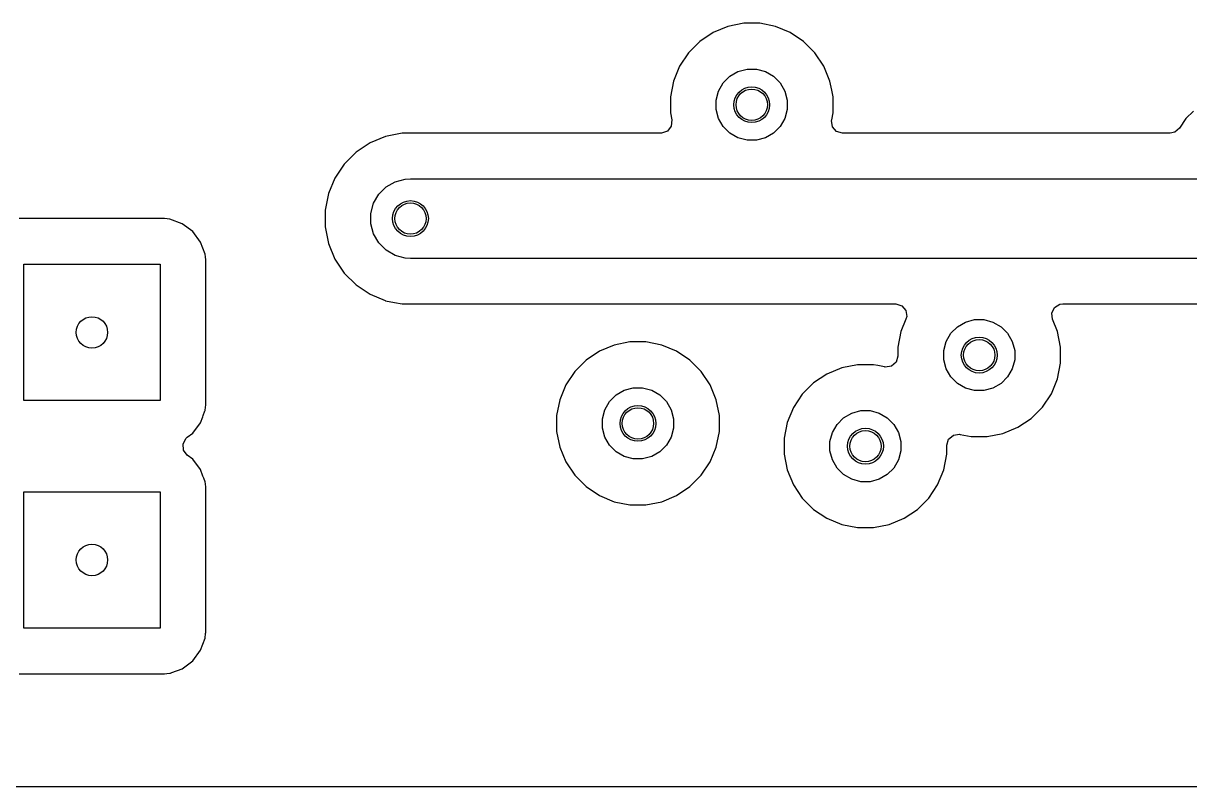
# Model space of a CAD drawing. Extents: x -2.18 to 1.8, y 0.44 to 2.81.
# Drawn here: x -0.27 to 0.242, y 0.435 to 0.771 of the extents above; entities that cross this region are included whole.
import ezdxf

# ---------------------------------------------------------------- set-up
doc = ezdxf.new("R2010")
doc.units = 0
doc.header["$MEASUREMENT"] = 0
doc.layers.add('BLACK', color=7, linetype='CONTINUOUS')

msp = doc.modelspace()

# ---------------------------------------------------------------- linework, layer by layer
at = {"layer": 'BLACK', "linetype": 'CONTINUOUS'}
for p, q in [((0.03957, 0.76939), (0.03306, 0.7667)), ((0.04648, 0.77077), (0.03957, 0.76939)), ((0.03957, 0.76939), (0.03957, 0.76939)), ((0.05352, 0.77077), (0.04648, 0.77077)), ((0.04648, 0.77077), (0.04648, 0.77077)), ((0.06043, 0.76939), (0.05352, 0.77077)), ((0.05352, 0.77077), (0.05352, 0.77077)), ((0.06694, 0.7667), (0.06043, 0.76939)), ((0.06043, 0.76939), (0.06043, 0.76939)), ((0.03306, 0.7667), (0.0272, 0.76278)), ((0.03306, 0.7667), (0.03306, 0.7667)), ((0.0728, 0.76278), (0.06694, 0.7667)), ((0.06694, 0.7667), (0.06694, 0.7667)), ((0.0272, 0.76278), (0.02222, 0.7578)), ((0.0272, 0.76278), (0.0272, 0.76278)), ((0.07778, 0.7578), (0.0728, 0.76278)), ((0.0728, 0.76278), (0.0728, 0.76278)), ((0.02222, 0.7578), (0.0183, 0.75194)), ((0.02222, 0.7578), (0.02222, 0.7578)), ((0.0817, 0.75194), (0.07778, 0.7578)), ((0.07778, 0.7578), (0.07778, 0.7578)), ((0.0183, 0.75194), (0.01561, 0.74543)), ((0.0183, 0.75194), (0.0183, 0.75194)), ((0.04041, 0.74749), (0.04397, 0.74955)), ((0.04397, 0.74955), (0.04794, 0.75061)), ((0.04794, 0.75061), (0.05206, 0.75061)), ((0.05206, 0.75061), (0.05603, 0.74955)), ((0.05603, 0.74955), (0.05959, 0.74749)), ((0.08439, 0.74543), (0.0817, 0.75194)), ((0.0817, 0.75194), (0.0817, 0.75194)), ((0.0817, 0.75194), (0.0817, 0.75194)), ((0.01561, 0.74543), (0.01423, 0.73852)), ((0.01561, 0.74543), (0.01561, 0.74543)), ((0.03545, 0.74103), (0.03751, 0.74459)), ((0.03751, 0.74459), (0.04041, 0.74749)), ((0.05959, 0.74749), (0.06249, 0.74459)), ((0.06249, 0.74459), (0.06455, 0.74103)), ((0.08518, 0.74148), (0.08439, 0.74543)), ((0.01423, 0.73852), (0.01423, 0.73148)), ((0.03439, 0.73706), (0.03545, 0.74103)), ((0.06455, 0.74103), (0.06561, 0.73706)), ((0.08577, 0.73852), (0.08518, 0.74148)), ((0.08577, 0.73148), (0.08577, 0.73852)), ((0.08577, 0.73852), (0.08577, 0.73852)), ((0.03439, 0.73294), (0.03439, 0.73706)), ((0.06561, 0.73706), (0.06561, 0.73294)), ((0.01423, 0.73148), (0.01485, 0.72835)), ((0.01485, 0.72835), (0.01461, 0.72561)), ((0.03545, 0.72897), (0.03439, 0.73294)), ((0.03751, 0.72541), (0.03545, 0.72897)), ((0.06455, 0.72897), (0.06249, 0.72541)), ((0.06561, 0.73294), (0.06455, 0.72897)), ((0.0851, 0.7281), (0.08515, 0.72835)), ((0.08549, 0.72537), (0.0851, 0.7281)), ((0.08515, 0.72835), (0.08577, 0.73148)), ((0.08577, 0.73148), (0.08577, 0.73148)), ((0.24086, 0.72892), (0.23803, 0.72469)), ((0.24414, 0.7322), (0.24086, 0.72892)), ((0.01292, 0.72344), (0.01033, 0.72253)), ((0.01461, 0.72561), (0.01292, 0.72344)), ((0.04041, 0.72251), (0.03751, 0.72541)), ((0.06249, 0.72541), (0.05959, 0.72251)), ((0.0873, 0.72329), (0.08549, 0.72537)), ((0.08993, 0.72252), (0.0873, 0.72329)), ((0.23592, 0.72293), (0.23397, 0.72252)), ((0.23803, 0.72469), (0.23592, 0.72293)), ((-0.11777, 0.71825), (-0.12392, 0.71414)), ((-0.11094, 0.72108), (-0.11777, 0.71825)), ((-0.11777, 0.71825), (-0.11777, 0.71825)), ((-0.1037, 0.72252), (-0.11094, 0.72108)), ((-0.11094, 0.72108), (-0.11094, 0.72108)), ((0.01007, 0.72252), (-0.1037, 0.72252)), ((0.01033, 0.72253), (0.01007, 0.72252)), ((0.04397, 0.72045), (0.04041, 0.72251)), ((0.04794, 0.71939), (0.04397, 0.72045)), ((0.05206, 0.71939), (0.04794, 0.71939)), ((0.05603, 0.72045), (0.05206, 0.71939)), ((0.05959, 0.72251), (0.05603, 0.72045)), ((0.23397, 0.72252), (0.08993, 0.72252)), ((-0.12392, 0.71414), (-0.12914, 0.70892)), ((-0.12392, 0.71414), (-0.12392, 0.71414)), ((-0.12914, 0.70892), (-0.13325, 0.70277)), ((-0.12914, 0.70892), (-0.12914, 0.70892)), ((-0.13325, 0.70277), (-0.13608, 0.69594)), ((-0.13325, 0.70277), (-0.13325, 0.70277)), ((-0.1067, 0.70117), (-0.10228, 0.70235)), ((-0.10228, 0.70235), (-0.1, 0.7025)), ((-0.1, 0.7025), (0.2525, 0.7025)), ((-0.11388, 0.69565), (-0.11065, 0.69888)), ((-0.11065, 0.69888), (-0.1067, 0.70117)), ((-0.13608, 0.69594), (-0.13752, 0.6887)), ((-0.13608, 0.69594), (-0.13608, 0.69594)), ((-0.11617, 0.6917), (-0.11388, 0.69565)), ((-0.13752, 0.6887), (-0.13752, 0.6813)), ((-0.11735, 0.68728), (-0.11617, 0.6917)), ((-0.11735, 0.68272), (-0.11735, 0.68728)), ((-0.20809, 0.68502), (-0.27191, 0.68502)), ((-0.20808, 0.68502), (-0.20809, 0.68502)), ((-0.2057, 0.68476), (-0.20808, 0.68502)), ((-0.20031, 0.68275), (-0.2057, 0.68476)), ((-0.1957, 0.6793), (-0.20031, 0.68275)), ((-0.20031, 0.68275), (-0.20031, 0.68275)), ((-0.11617, 0.6783), (-0.11735, 0.68272)), ((-0.19225, 0.67469), (-0.1957, 0.6793)), ((-0.13752, 0.6813), (-0.13608, 0.67406)), ((-0.11388, 0.67435), (-0.11617, 0.6783)), ((-0.19024, 0.6693), (-0.19225, 0.67469)), ((-0.13608, 0.67406), (-0.13608, 0.67406)), ((-0.13608, 0.67406), (-0.13325, 0.66723)), ((-0.11065, 0.67112), (-0.11388, 0.67435)), ((-0.19011, 0.66814), (-0.19024, 0.6693)), ((-0.18998, 0.66692), (-0.19011, 0.66814)), ((-0.18998, 0.66691), (-0.18998, 0.66692)), ((-0.18998, 0.60309), (-0.18998, 0.66691)), ((-0.13325, 0.66723), (-0.13325, 0.66723)), ((-0.13325, 0.66723), (-0.12914, 0.66108)), ((-0.1067, 0.66883), (-0.11065, 0.67112)), ((-0.10228, 0.66765), (-0.1067, 0.66883)), ((-0.1, 0.6675), (-0.10228, 0.66765)), ((0.27, 0.6675), (-0.1, 0.6675)), ((-0.27, 0.605), (-0.27, 0.665)), ((-0.27, 0.665), (-0.21, 0.665)), ((-0.21, 0.665), (-0.21, 0.605)), ((-0.12914, 0.66108), (-0.12914, 0.66108)), ((-0.12914, 0.66108), (-0.12392, 0.65586)), ((-0.12392, 0.65586), (-0.12392, 0.65586)), ((-0.12392, 0.65586), (-0.11777, 0.65175)), ((-0.11777, 0.65175), (-0.11777, 0.65175)), ((-0.11777, 0.65175), (-0.11777, 0.65175)), ((-0.11777, 0.65175), (-0.11777, 0.65175)), ((-0.11777, 0.65175), (-0.11114, 0.649)), ((-0.11114, 0.649), (-0.11094, 0.64892)), ((-0.11094, 0.64892), (-0.107, 0.64814)), ((-0.107, 0.64814), (-0.1037, 0.64748)), ((-0.1037, 0.64748), (-0.1037, 0.64748)), ((-0.1037, 0.64748), (-0.1037, 0.64748)), ((-0.1037, 0.64748), (0.11329, 0.64748)), ((0.11329, 0.64748), (0.11593, 0.64671)), ((0.11593, 0.64671), (0.11773, 0.64463)), ((0.18314, 0.64592), (0.1855, 0.64733)), ((0.1855, 0.64733), (0.18671, 0.64748)), ((0.18671, 0.64748), (0.2737, 0.64748)), ((0.11773, 0.64463), (0.11812, 0.6419)), ((0.11812, 0.6419), (0.1178, 0.64073)), ((0.1819, 0.64347), (0.18314, 0.64592)), ((0.1822, 0.64073), (0.1819, 0.64347)), ((0.1178, 0.64073), (0.11561, 0.63543)), ((0.13751, 0.63459), (0.14041, 0.63749)), ((0.14041, 0.63749), (0.14397, 0.63955)), ((0.14397, 0.63955), (0.14794, 0.64061)), ((0.14794, 0.64061), (0.15206, 0.64061)), ((0.15206, 0.64061), (0.15603, 0.63955)), ((0.15603, 0.63955), (0.15959, 0.63749)), ((0.15959, 0.63749), (0.16249, 0.63459)), ((0.18439, 0.63543), (0.1822, 0.64073)), ((-0.00352, 0.63077), (-0.01043, 0.62939)), ((0.00352, 0.63077), (-0.00352, 0.63077)), ((-0.00352, 0.63077), (-0.00352, 0.63077)), ((0.01043, 0.62939), (0.00352, 0.63077)), ((0.00352, 0.63077), (0.00352, 0.63077)), ((0.11561, 0.63543), (0.11423, 0.62852)), ((0.11561, 0.63543), (0.11561, 0.63543)), ((0.13439, 0.62706), (0.13545, 0.63103)), ((0.13545, 0.63103), (0.13751, 0.63459)), ((0.16249, 0.63459), (0.16455, 0.63103)), ((0.16455, 0.63103), (0.16561, 0.62706)), ((0.18577, 0.62852), (0.18439, 0.63543)), ((-0.01694, 0.6267), (-0.0228, 0.62278)), ((-0.01043, 0.62939), (-0.01694, 0.6267)), ((-0.01694, 0.6267), (-0.01694, 0.6267)), ((-0.01043, 0.62939), (-0.01043, 0.62939)), ((0.01694, 0.6267), (0.01043, 0.62939)), ((0.01043, 0.62939), (0.01043, 0.62939)), ((0.0228, 0.62278), (0.01694, 0.6267)), ((0.01694, 0.6267), (0.01694, 0.6267)), ((0.11423, 0.62852), (0.11423, 0.62459)), ((0.13439, 0.62294), (0.13439, 0.62706)), ((0.16561, 0.62706), (0.16561, 0.62294)), ((0.18577, 0.62148), (0.18577, 0.62852)), ((-0.0228, 0.62278), (-0.02778, 0.6178)), ((-0.0228, 0.62278), (-0.0228, 0.62278)), ((0.02778, 0.6178), (0.0228, 0.62278)), ((0.0228, 0.62278), (0.0228, 0.62278)), ((0.09648, 0.62077), (0.08957, 0.61939)), ((0.10352, 0.62077), (0.09648, 0.62077)), ((0.09648, 0.62077), (0.09648, 0.62077)), ((0.10544, 0.62039), (0.10352, 0.62077)), ((0.1084, 0.6198), (0.10544, 0.62039)), ((0.11346, 0.62195), (0.11138, 0.62015)), ((0.11423, 0.62459), (0.11346, 0.62195)), ((0.13545, 0.61897), (0.13439, 0.62294)), ((0.16561, 0.62294), (0.16455, 0.61897)), ((0.18439, 0.61457), (0.18577, 0.62148)), ((-0.02778, 0.6178), (-0.0317, 0.61194)), ((-0.02778, 0.6178), (-0.02778, 0.6178)), ((0.0317, 0.61194), (0.02778, 0.6178)), ((0.02778, 0.6178), (0.02778, 0.6178)), ((0.08306, 0.6167), (0.0772, 0.61278)), ((0.08957, 0.61939), (0.08306, 0.6167)), ((0.08306, 0.6167), (0.08306, 0.6167)), ((0.08957, 0.61939), (0.08957, 0.61939)), ((0.10866, 0.61975), (0.1084, 0.6198)), ((0.11138, 0.62015), (0.10866, 0.61975)), ((0.13751, 0.61541), (0.13545, 0.61897)), ((0.14041, 0.61251), (0.13751, 0.61541)), ((0.16249, 0.61541), (0.15959, 0.61251)), ((0.16455, 0.61897), (0.16249, 0.61541)), ((-0.0317, 0.61194), (-0.03439, 0.60543)), ((-0.0317, 0.61194), (-0.0317, 0.61194)), ((-0.00603, 0.60955), (-0.00206, 0.61061)), ((-0.00206, 0.61061), (0.00206, 0.61061)), ((0.00206, 0.61061), (0.00603, 0.60955)), ((0.03439, 0.60543), (0.0317, 0.61194)), ((0.0317, 0.61194), (0.0317, 0.61194)), ((0.0317, 0.61194), (0.0317, 0.61194)), ((0.0772, 0.61278), (0.07222, 0.6078)), ((0.0772, 0.61278), (0.0772, 0.61278)), ((0.14397, 0.61045), (0.14041, 0.61251)), ((0.14794, 0.60939), (0.14397, 0.61045)), ((0.15603, 0.61045), (0.15206, 0.60939)), ((0.15959, 0.61251), (0.15603, 0.61045)), ((0.1817, 0.60806), (0.18439, 0.61457)), ((-0.21, 0.605), (-0.27, 0.605)), ((-0.03439, 0.60543), (-0.03577, 0.59852)), ((-0.03439, 0.60543), (-0.03439, 0.60543)), ((-0.01249, 0.60459), (-0.00959, 0.60749)), ((-0.00959, 0.60749), (-0.00603, 0.60955)), ((0.00603, 0.60955), (0.00959, 0.60749)), ((0.00959, 0.60749), (0.01249, 0.60459)), ((0.03577, 0.59852), (0.03439, 0.60543)), ((0.07222, 0.6078), (0.0683, 0.60194)), ((0.07222, 0.6078), (0.07222, 0.6078)), ((0.15206, 0.60939), (0.14794, 0.60939)), ((0.17778, 0.6022), (0.1817, 0.60806)), ((-0.19105, 0.59852), (-0.19032, 0.60047)), ((-0.19032, 0.60047), (-0.19024, 0.6007)), ((-0.19032, 0.60047), (-0.19032, 0.60047)), ((-0.19024, 0.6007), (-0.19008, 0.6022)), ((-0.19024, 0.6007), (-0.19024, 0.6007)), ((-0.19008, 0.6022), (-0.18998, 0.60308)), ((-0.18998, 0.60308), (-0.18998, 0.60309)), ((-0.01561, 0.59706), (-0.01455, 0.60103)), ((-0.01455, 0.60103), (-0.01249, 0.60459)), ((0.01249, 0.60459), (0.01455, 0.60103)), ((0.01455, 0.60103), (0.01561, 0.59706)), ((0.0683, 0.60194), (0.06561, 0.59543)), ((0.0683, 0.60194), (0.0683, 0.60194)), ((0.09397, 0.59955), (0.09794, 0.60061)), ((0.09794, 0.60061), (0.10206, 0.60061)), ((0.10206, 0.60061), (0.10603, 0.59955)), ((0.1728, 0.59722), (0.17778, 0.6022)), ((-0.1957, 0.5907), (-0.19225, 0.59531)), ((-0.19225, 0.59531), (-0.19128, 0.59789)), ((-0.19128, 0.59789), (-0.19105, 0.59852)), ((-0.03577, 0.59852), (-0.03577, 0.59148)), ((-0.01561, 0.59294), (-0.01561, 0.59706)), ((0.01561, 0.59706), (0.01561, 0.59294)), ((0.03577, 0.59148), (0.03577, 0.59852)), ((0.06561, 0.59543), (0.06423, 0.58852)), ((0.06561, 0.59543), (0.06561, 0.59543)), ((0.08751, 0.59459), (0.09041, 0.59749)), ((0.09041, 0.59749), (0.09397, 0.59955)), ((0.10603, 0.59955), (0.10959, 0.59749)), ((0.10959, 0.59749), (0.11249, 0.59459)), ((0.16694, 0.5933), (0.1728, 0.59722)), ((-0.19809, 0.58891), (-0.1957, 0.5907)), ((-0.03577, 0.59148), (-0.03439, 0.58457)), ((-0.01455, 0.58897), (-0.01561, 0.59294)), ((0.01561, 0.59294), (0.01455, 0.58897)), ((0.03439, 0.58457), (0.03577, 0.59148)), ((0.08439, 0.58706), (0.08545, 0.59103)), ((0.08545, 0.59103), (0.08751, 0.59459)), ((0.11249, 0.59459), (0.11455, 0.59103)), ((0.11455, 0.59103), (0.11561, 0.58706)), ((0.13708, 0.58852), (0.13862, 0.58985)), ((0.13862, 0.58985), (0.14134, 0.59025)), ((0.14134, 0.59025), (0.1416, 0.5902)), ((0.1416, 0.5902), (0.14329, 0.58987)), ((0.14329, 0.58987), (0.14648, 0.58923)), ((0.15352, 0.58923), (0.16043, 0.59061)), ((0.16043, 0.59061), (0.1669, 0.59329)), ((0.1669, 0.59329), (0.16694, 0.5933)), ((0.16694, 0.5933), (0.16694, 0.5933)), ((0.16694, 0.5933), (0.16694, 0.5933)), ((-0.19993, 0.58604), (-0.19862, 0.58845)), ((-0.19974, 0.58329), (-0.19993, 0.58604)), ((-0.19862, 0.58845), (-0.19809, 0.58891)), ((-0.03439, 0.58457), (-0.03439, 0.58457)), ((-0.03439, 0.58457), (-0.0317, 0.57806)), ((-0.01249, 0.58541), (-0.01455, 0.58897)), ((-0.00959, 0.58251), (-0.01249, 0.58541)), ((0.01249, 0.58541), (0.00959, 0.58251)), ((0.01455, 0.58897), (0.01249, 0.58541)), ((0.0317, 0.57806), (0.03439, 0.58457)), ((0.06423, 0.58852), (0.06423, 0.58148)), ((0.08439, 0.58294), (0.08439, 0.58706)), ((0.11561, 0.58706), (0.11561, 0.58294)), ((0.13577, 0.58541), (0.13654, 0.58805)), ((0.13577, 0.58148), (0.13577, 0.58541)), ((0.13654, 0.58805), (0.13708, 0.58852)), ((0.14648, 0.58923), (0.14648, 0.58923)), ((0.14648, 0.58923), (0.14648, 0.58923)), ((0.14648, 0.58923), (0.15352, 0.58923)), ((0.15352, 0.58923), (0.15352, 0.58923)), ((-0.19809, 0.58109), (-0.19974, 0.58329)), ((-0.1957, 0.5793), (-0.19809, 0.58109)), ((-0.19225, 0.57469), (-0.1957, 0.5793)), ((-0.00603, 0.58045), (-0.00959, 0.58251)), ((-0.00206, 0.57939), (-0.00603, 0.58045)), ((0.00206, 0.57939), (-0.00206, 0.57939)), ((0.00603, 0.58045), (0.00206, 0.57939)), ((0.00959, 0.58251), (0.00603, 0.58045)), ((0.06423, 0.58148), (0.06561, 0.57457)), ((0.08545, 0.57897), (0.08439, 0.58294)), ((0.11561, 0.58294), (0.11455, 0.57897)), ((0.13439, 0.57457), (0.13577, 0.58148)), ((-0.1912, 0.57188), (-0.19225, 0.57469)), ((-0.0317, 0.57806), (-0.0317, 0.57806)), ((-0.0317, 0.57806), (-0.02778, 0.5722)), ((0.02778, 0.5722), (0.0317, 0.57806)), ((0.06561, 0.57457), (0.06561, 0.57457)), ((0.06561, 0.57457), (0.0683, 0.56806)), ((0.08751, 0.57541), (0.08545, 0.57897)), ((0.09041, 0.57251), (0.08751, 0.57541)), ((0.11249, 0.57541), (0.10959, 0.57251)), ((0.11455, 0.57897), (0.11249, 0.57541)), ((0.1317, 0.56806), (0.13439, 0.57457)), ((-0.19083, 0.57089), (-0.1912, 0.57188)), ((-0.19024, 0.5693), (-0.19083, 0.57089)), ((-0.19015, 0.56847), (-0.19024, 0.5693)), ((-0.02778, 0.5722), (-0.02778, 0.5722)), ((-0.02778, 0.5722), (-0.0228, 0.56722)), ((0.0228, 0.56722), (0.02778, 0.5722)), ((0.09397, 0.57045), (0.09041, 0.57251)), ((0.09794, 0.56939), (0.09397, 0.57045)), ((0.10206, 0.56939), (0.09794, 0.56939)), ((0.10603, 0.57045), (0.10206, 0.56939)), ((0.10959, 0.57251), (0.10603, 0.57045)), ((-0.27, 0.505), (-0.27, 0.565)), ((-0.27, 0.565), (-0.21, 0.565)), ((-0.21, 0.565), (-0.21, 0.505)), ((-0.18998, 0.56692), (-0.19015, 0.56847)), ((-0.18998, 0.56691), (-0.18998, 0.56692)), ((-0.18998, 0.50309), (-0.18998, 0.56691)), ((-0.0228, 0.56722), (-0.0228, 0.56722)), ((-0.0228, 0.56722), (-0.01694, 0.5633)), ((0.01694, 0.5633), (0.0228, 0.56722)), ((0.0683, 0.56806), (0.0683, 0.56806)), ((0.0683, 0.56806), (0.07222, 0.5622)), ((0.12778, 0.5622), (0.1317, 0.56806)), ((-0.01694, 0.5633), (-0.01694, 0.5633)), ((-0.01694, 0.5633), (-0.01694, 0.5633)), ((-0.01694, 0.5633), (-0.01043, 0.56061)), ((-0.01043, 0.56061), (-0.00352, 0.55923)), ((-0.00352, 0.55923), (-0.00352, 0.55923)), ((-0.00352, 0.55923), (-0.00352, 0.55923)), ((-0.00352, 0.55923), (0.00352, 0.55923)), ((0.00352, 0.55923), (0.01043, 0.56061)), ((0.00352, 0.55923), (0.00352, 0.55923)), ((0.01043, 0.56061), (0.01694, 0.5633)), ((0.07222, 0.5622), (0.07222, 0.5622)), ((0.07222, 0.5622), (0.0772, 0.55722)), ((0.1228, 0.55722), (0.12778, 0.5622)), ((0.0772, 0.55722), (0.0772, 0.55722)), ((0.0772, 0.55722), (0.08306, 0.5533)), ((0.11694, 0.5533), (0.1228, 0.55722)), ((0.08306, 0.5533), (0.08306, 0.5533)), ((0.08306, 0.5533), (0.08306, 0.5533)), ((0.08306, 0.5533), (0.08957, 0.55061)), ((0.08957, 0.55061), (0.09648, 0.54923)), ((0.09648, 0.54923), (0.09648, 0.54923)), ((0.09648, 0.54923), (0.09648, 0.54923)), ((0.09648, 0.54923), (0.10352, 0.54923)), ((0.10352, 0.54923), (0.11043, 0.55061)), ((0.10352, 0.54923), (0.10352, 0.54923)), ((0.11043, 0.55061), (0.11694, 0.5533)), ((-0.21, 0.505), (-0.27, 0.505)), ((-0.19024, 0.5007), (-0.19003, 0.50263)), ((-0.19003, 0.50263), (-0.18998, 0.50308)), ((-0.18998, 0.50308), (-0.18998, 0.50309)), ((-0.19225, 0.49531), (-0.19024, 0.5007)), ((-0.1957, 0.4907), (-0.19225, 0.49531)), ((-0.20481, 0.48557), (-0.20031, 0.48725)), ((-0.20031, 0.48725), (-0.1957, 0.4907)), ((-0.27191, 0.48498), (-0.20809, 0.48498)), ((-0.20809, 0.48498), (-0.20808, 0.48498)), ((-0.20808, 0.48498), (-0.20702, 0.48509)), ((-0.20702, 0.48509), (-0.2057, 0.48524)), ((-0.2057, 0.48524), (-0.20549, 0.48531)), ((-0.20549, 0.48531), (-0.20481, 0.48557)), ((1.05474, 0.43541), (-2.1747, 0.43541))]:
    msp.add_line(p, q, dxfattribs=at)
at = {"layer": 'BLACK'}
for centre, radius in [((0.05, 0.735), 0.00787), ((-0.1, 0.685), 0.00787), ((-0.24, 0.635), 0.00689), ((0.15, 0.625), 0.00787), ((0, 0.595), 0.00787), ((0.1, 0.585), 0.00787), ((-0.24, 0.535), 0.00689)]:
    msp.add_circle(centre, radius, dxfattribs=at)
at = {"layer": 'WHITE'}
for centre in [(0.05, 0.735), (-0.1, 0.685), (-0.24, 0.635), (0.15, 0.625), (0, 0.595), (0.1, 0.585), (-0.24, 0.535)]:
    msp.add_circle(centre, 0.00689, dxfattribs=at)

doc.saveas('drawing.dxf')
